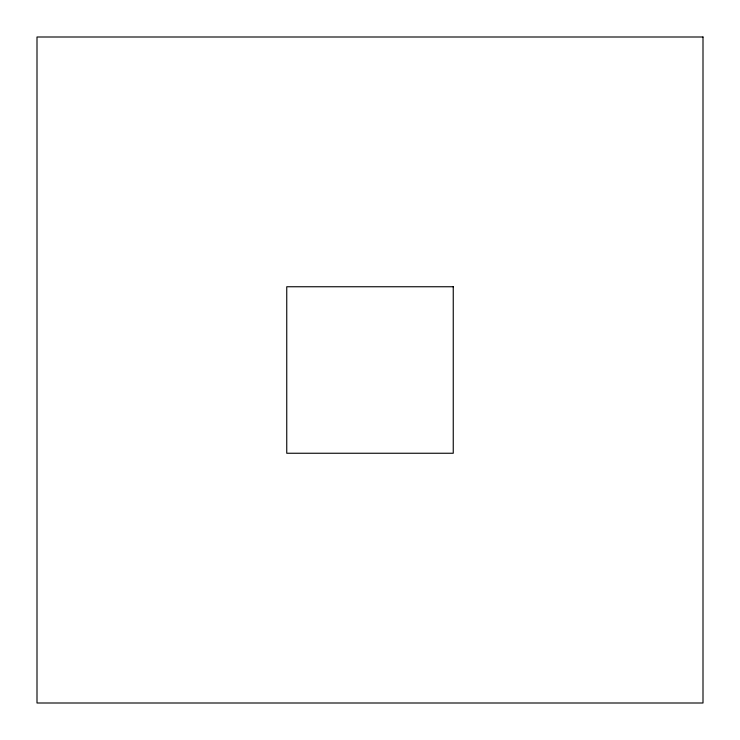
<?xml version="1.0" encoding="UTF-8"?>
<svg xmlns="http://www.w3.org/2000/svg" width="740" height="740" viewBox="0 0 740 740"><rect width="100%" height="100%" fill="white"/><g stroke="black" fill="none" stroke-linecap="round" stroke-linejoin="round"><path stroke-width="1.11" d="M703 37L37 37L37 703L703 703L703 37M453.25 286.75L286.75 286.75L286.75 453.25L453.25 453.25L453.25 286.75"/></g></svg>
